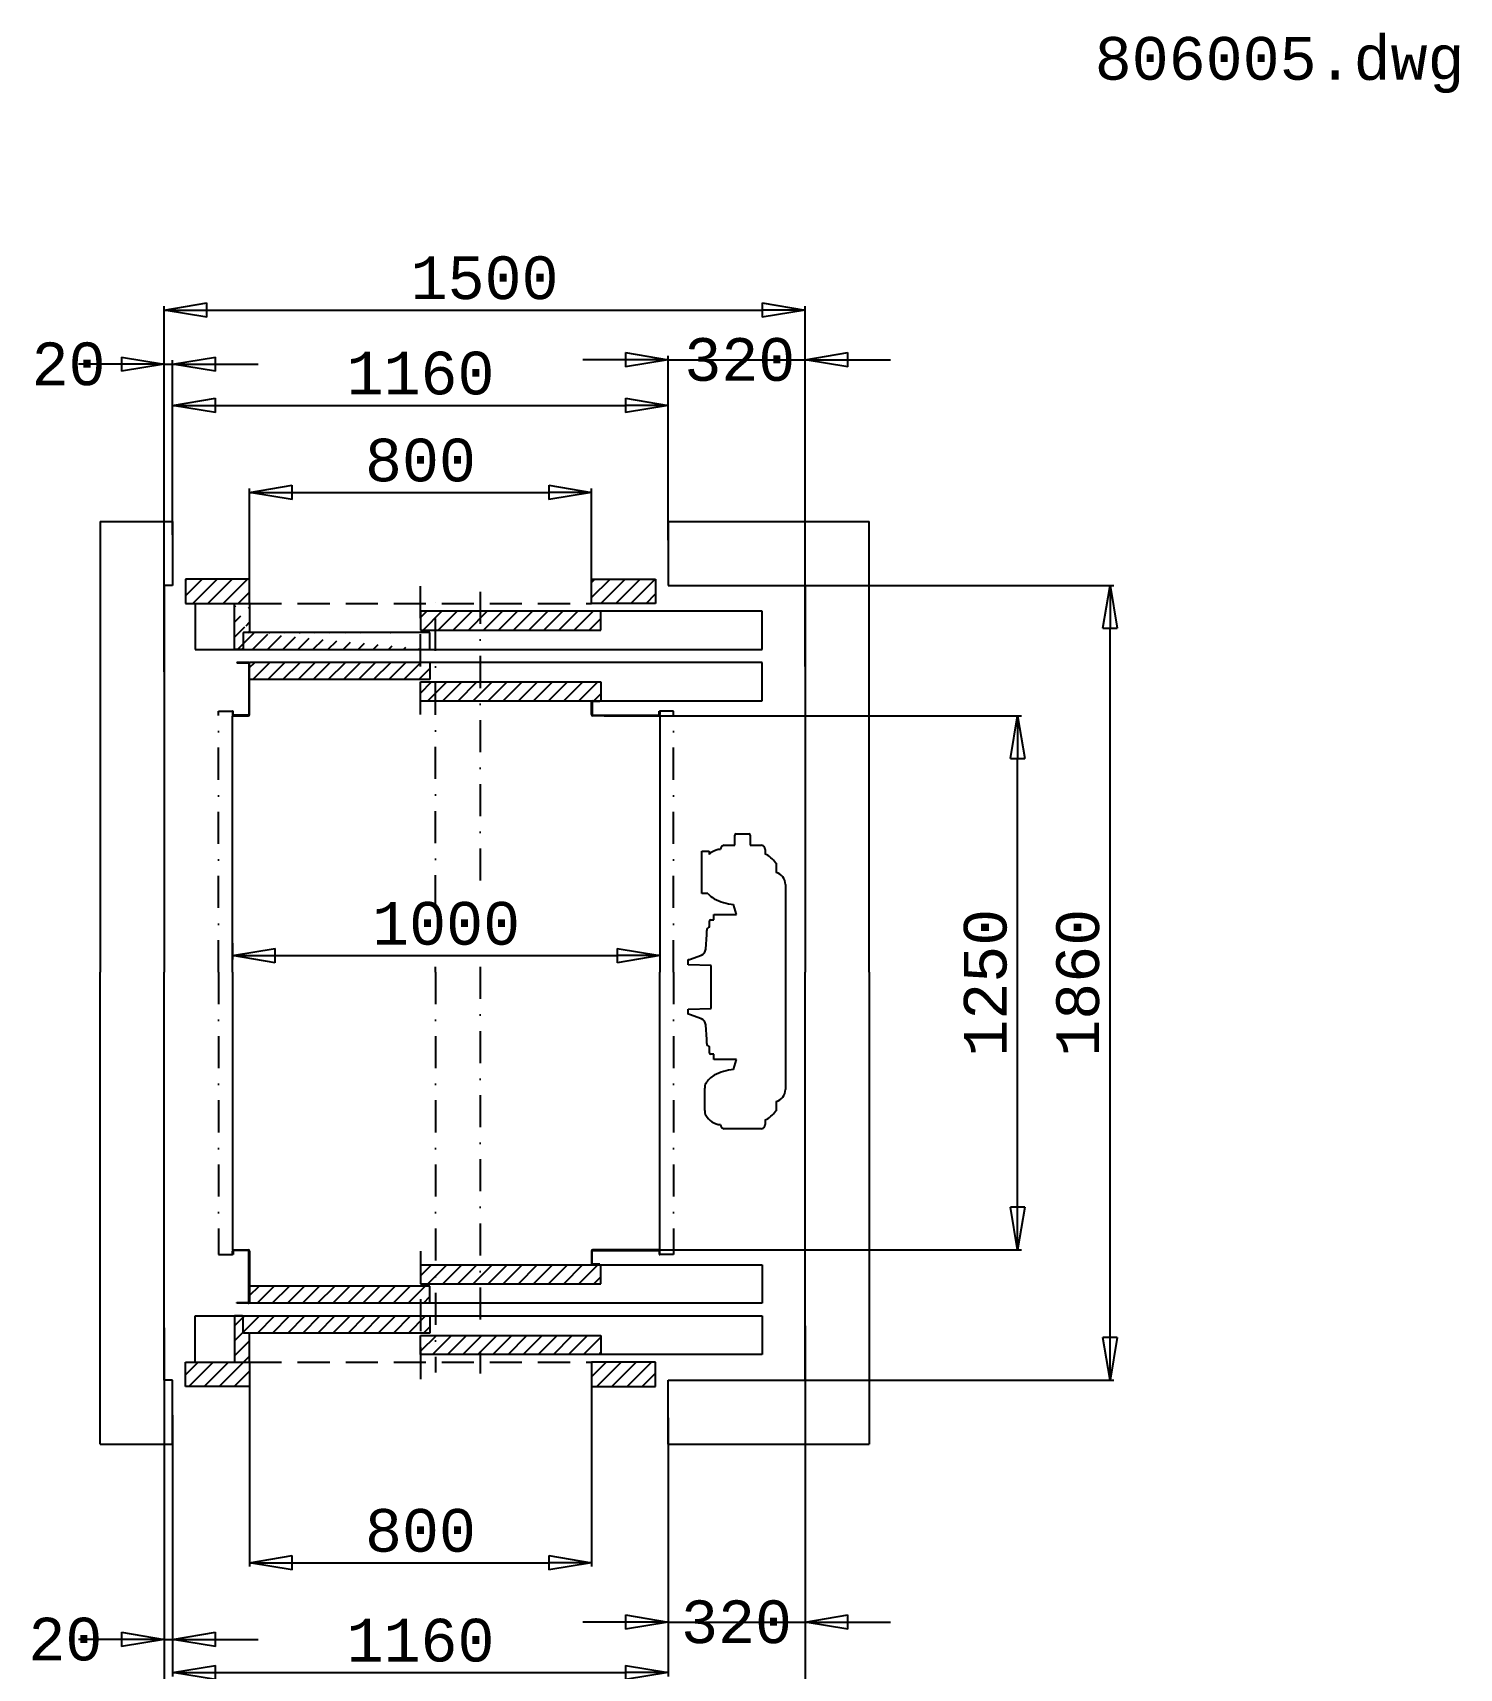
# Model space of a CAD drawing. Extents: x 66121 to 89453, y -8534 to 10021.
# Drawn here: x 81093 to 84431, y -6339 to -2510 of the extents above; entities that cross this region are included whole.
import ezdxf

# ---------------------------------------------------------------- set-up
doc = ezdxf.new("R2010")
doc.units = 0
doc.header["$LTSCALE"] = 50
doc.header["$MEASUREMENT"] = 0
doc.linetypes.add('DASHDOT', pattern=[1, 0.5, -0.25, 0, -0.25])
doc.linetypes.add('DASHED', pattern=[0.75, 0.5, -0.25])
doc.layers.get('0').update_dxf_attribs({"linetype": 'CONTINUOUS'})
doc.layers.get('Defpoints').update_dxf_attribs({"linetype": 'CONTINUOUS'})
for name, color, linetype in [('CONT_35', 250, 'CONTINUOUS'), ('CONT_70', 5, 'CONTINUOUS'), ('DASH_35', 30, 'DASHED'), ('DASHD_35', 40, 'DASHDOT'), ('DIM_MM', 7, 'CONTINUOUS'), ('HATCH_35', 6, 'CONTINUOUS'), ('TEXT_50', 7, 'CONTINUOUS')]:
    doc.layers.add(name, color=color, linetype=linetype)
doc.styles.get("Standard").update_dxf_attribs({"font": 'monotxt'})
doc.dimstyles.get("Standard").update_dxf_attribs({"dimscale": 50, "dimtxt": 2, "dimasz": 2, "dimexe": 0.18, "dimexo": 0, "dimgap": 0.5, "dimtad": 1, "dimdec": 0, "dimrnd": 1, "dimzin": 0, "dimdsep": 46, "dimtxsty": 'Standard', "dimblk": 'CLOSED', "dimcen": 0.09, "dimadec": 0, "dimazin": 0, "dimtfac": 1, "dimtdec": 0, "dimtmove": 2, "dimatfit": 0, "dimldrblk": 'CLOSED', "dimfxl": 1, "dimtolj": 1, "dimtzin": 0, "dimarcsym": 0})
pattern_1 = [(45, (74472.04029409554, -54964.75397474718), (-17.67766952966369, 17.67766952966369), [])]
pattern_2 = [(45, (74472.04029409554, -54914.75397474718), (-17.67766952966369, 17.67766952966369), [])]

# ---------------------------------------------------------------- blocks, each defined once
blk = doc.blocks.new('_Closed')
at = {"color": 0, "linetype": 'Continuous', "lineweight": -2}
for p, q in [((-1, 0.1666666666666667), (0, 0)), ((-1, 0.1666666666666667), (-1, -0.1666666666666667)), ((0, 0), (-1, -0.1666666666666667)), ((0, 0), (-1, 0))]:
    blk.add_line(p, q, dxfattribs=at)
blk = doc.blocks.new('*D17')
at = {"layer": 'Defpoints', "color": 0, "transparency": 16777216}
for p in [(81400.09411101625, -5541.615847082648), (82900.09411101625, -5548.715847082639), (82900.09411101625, -6624.865847082691)]:
    blk.add_point(p, dxfattribs=at)
at = {"layer": 'DIM_MM', "color": 0, "lineweight": -2, "transparency": 16777216}
for p, q in [((81400.09411101625, -5541.615847082648), (81400.09411101625, -6633.865847082691)), ((82900.09411101625, -5548.715847082639), (82900.09411101625, -6633.865847082691)), ((81500.09411101625, -6624.865847082691), (82800.09411101625, -6624.865847082691))]:
    blk.add_line(p, q, dxfattribs=at)
at = {"layer": 'DIM_MM', "color": 0, "lineweight": -2, "transparency": 16777216, "xscale": 100, "yscale": 100, "zscale": 100, "rotation": 180}
blk.add_blockref('_Closed', (81400.09411101625, -6624.865847082691), dxfattribs=at)
at = {"layer": 'DIM_MM', "color": 0, "lineweight": -2, "transparency": 16777216, "xscale": 100, "yscale": 100, "zscale": 100}
blk.add_blockref('_Closed', (82900.09411101625, -6624.865847082691), dxfattribs=at)
at = {"layer": 'DIM_MM', "color": 0, "transparency": 16777216, "insert": (82150.09411101625, -6549.865847082691), "char_height": 100, "attachment_point": 5}
blk.add_mtext('\\A1;1500', dxfattribs=at)
blk = doc.blocks.new('*D18')
at = {"layer": 'Defpoints', "color": 0, "transparency": 16777216}
for p in [(81420.09411101244, -5745.81584708263), (82580.09411101649, -5771.715847082814), (82580.09411101649, -6348.485847082628)]:
    blk.add_point(p, dxfattribs=at)
at = {"layer": 'DIM_MM', "color": 0, "lineweight": -2, "transparency": 16777216}
for p, q in [((81420.09411101244, -5745.81584708263), (81420.09411101244, -6357.485847082628)), ((82580.09411101649, -5771.715847082814), (82580.09411101649, -6357.485847082628)), ((81520.09411101244, -6348.485847082628), (82480.09411101649, -6348.485847082628))]:
    blk.add_line(p, q, dxfattribs=at)
at = {"layer": 'DIM_MM', "color": 0, "lineweight": -2, "transparency": 16777216, "xscale": 100, "yscale": 100, "zscale": 100, "rotation": 180}
blk.add_blockref('_Closed', (81420.09411101244, -6348.485847082628), dxfattribs=at)
at = {"layer": 'DIM_MM', "color": 0, "lineweight": -2, "transparency": 16777216, "xscale": 100, "yscale": 100, "zscale": 100}
blk.add_blockref('_Closed', (82580.09411101649, -6348.485847082628), dxfattribs=at)
at = {"layer": 'DIM_MM', "color": 0, "transparency": 16777216, "insert": (82000.09411101446, -6273.485847082628), "char_height": 100, "attachment_point": 5}
blk.add_mtext('\\A1;1160', dxfattribs=at)
blk = doc.blocks.new('*D19')
at = {"layer": 'Defpoints', "color": 0, "transparency": 16777216}
for p in [(82400.09411101573, -5659.315847082616), (81600.09411101273, -5671.715847082595), (82400.09411101573, -6091.485847082658)]:
    blk.add_point(p, dxfattribs=at)
at = {"layer": 'DIM_MM', "color": 0, "lineweight": -2, "transparency": 16777216}
for p, q in [((82400.09411101573, -5659.315847082616), (82400.09411101573, -6100.485847082658)), ((81600.09411101273, -5671.715847082595), (81600.09411101273, -6100.485847082658)), ((81700.09411101273, -6091.485847082658), (82300.09411101573, -6091.485847082658))]:
    blk.add_line(p, q, dxfattribs=at)
at = {"layer": 'DIM_MM', "color": 0, "lineweight": -2, "transparency": 16777216, "xscale": 100, "yscale": 100, "zscale": 100, "rotation": 180}
blk.add_blockref('_Closed', (81600.09411101273, -6091.485847082658), dxfattribs=at)
at = {"layer": 'DIM_MM', "color": 0, "lineweight": -2, "transparency": 16777216, "xscale": 100, "yscale": 100, "zscale": 100}
blk.add_blockref('_Closed', (82400.09411101573, -6091.485847082658), dxfattribs=at)
at = {"layer": 'DIM_MM', "color": 0, "transparency": 16777216, "insert": (82000.09411101423, -6016.485847082658), "char_height": 100, "attachment_point": 5}
blk.add_mtext('\\A1;800', dxfattribs=at)
blk = doc.blocks.new('*D20')
at = {"layer": 'Defpoints', "color": 0, "transparency": 16777216}
for p in [(82560.09411101314, -4630.115847082851), (81560.09411101224, -4641.115847082546), (82560.09411101314, -4670.515847082715)]:
    blk.add_point(p, dxfattribs=at)
at = {"layer": 'DIM_MM', "color": 0, "lineweight": -2, "transparency": 16777216}
for p, q in [((82560.09411101314, -4630.115847082851), (82560.09411101314, -4679.515847082715)), ((81560.09411101224, -4641.115847082546), (81560.09411101224, -4679.515847082715)), ((81660.09411101224, -4670.515847082715), (82460.09411101314, -4670.515847082715))]:
    blk.add_line(p, q, dxfattribs=at)
at = {"layer": 'DIM_MM', "color": 0, "lineweight": -2, "transparency": 16777216, "xscale": 100, "yscale": 100, "zscale": 100, "rotation": 180}
blk.add_blockref('_Closed', (81560.09411101224, -4670.515847082715), dxfattribs=at)
at = {"layer": 'DIM_MM', "color": 0, "lineweight": -2, "transparency": 16777216, "xscale": 100, "yscale": 100, "zscale": 100}
blk.add_blockref('_Closed', (82560.09411101314, -4670.515847082715), dxfattribs=at)
at = {"layer": 'DIM_MM', "color": 0, "transparency": 16777216, "insert": (82060.09411101269, -4595.515847082715), "char_height": 100, "attachment_point": 5}
blk.add_mtext('\\A1;1000', dxfattribs=at)
blk = doc.blocks.new('*D21')
at = {"layer": 'Defpoints', "color": 0, "transparency": 16777216}
for p in [(82900.09411101625, -3159.405847082889), (81400.09411101625, -4006.115847082691), (82900.09411101625, -3993.715847082712)]:
    blk.add_point(p, dxfattribs=at)
at = {"layer": 'DIM_MM', "color": 0, "lineweight": -2, "transparency": 16777216}
for p, q in [((81400.09411101625, -4006.115847082691), (81400.09411101625, -3150.405847082889)), ((81500.09411101625, -3159.405847082889), (82800.09411101625, -3159.405847082889)), ((82900.09411101625, -3993.715847082712), (82900.09411101625, -3150.405847082889))]:
    blk.add_line(p, q, dxfattribs=at)
at = {"layer": 'DIM_MM', "color": 0, "lineweight": -2, "transparency": 16777216, "xscale": 100, "yscale": 100, "zscale": 100, "rotation": 180}
blk.add_blockref('_Closed', (81400.09411101625, -3159.405847082889), dxfattribs=at)
at = {"layer": 'DIM_MM', "color": 0, "lineweight": -2, "transparency": 16777216, "xscale": 100, "yscale": 100, "zscale": 100}
blk.add_blockref('_Closed', (82900.09411101625, -3159.405847082889), dxfattribs=at)
at = {"layer": 'DIM_MM', "color": 0, "transparency": 16777216, "insert": (82150.09411101625, -3084.405847082889), "char_height": 100, "attachment_point": 5}
blk.add_mtext('\\A1;1500', dxfattribs=at)
blk = doc.blocks.new('*D22')
at = {"layer": 'Defpoints', "color": 0, "transparency": 16777216}
for p in [(82580.0941110162, -3382.455847082673), (81420.0941110125, -3685.315847082601), (82580.0941110162, -3697.115847082822)]:
    blk.add_point(p, dxfattribs=at)
at = {"layer": 'DIM_MM', "color": 0, "lineweight": -2, "transparency": 16777216}
for p, q in [((81420.0941110125, -3685.315847082601), (81420.0941110125, -3373.455847082673)), ((81520.0941110125, -3382.455847082673), (82480.0941110162, -3382.455847082673)), ((82580.0941110162, -3697.115847082822), (82580.0941110162, -3373.455847082673))]:
    blk.add_line(p, q, dxfattribs=at)
at = {"layer": 'DIM_MM', "color": 0, "lineweight": -2, "transparency": 16777216, "xscale": 100, "yscale": 100, "zscale": 100, "rotation": 180}
blk.add_blockref('_Closed', (81420.0941110125, -3382.455847082673), dxfattribs=at)
at = {"layer": 'DIM_MM', "color": 0, "lineweight": -2, "transparency": 16777216, "xscale": 100, "yscale": 100, "zscale": 100}
blk.add_blockref('_Closed', (82580.0941110162, -3382.455847082673), dxfattribs=at)
at = {"layer": 'DIM_MM', "color": 0, "transparency": 16777216, "insert": (82000.09411101435, -3307.455847082673), "char_height": 100, "attachment_point": 5}
blk.add_mtext('\\A1;1160', dxfattribs=at)
blk = doc.blocks.new('*D23')
at = {"layer": 'Defpoints', "color": 0, "transparency": 16777216}
for p in [(82400.09411101573, -3586.105847082871), (81600.09411101273, -3816.515847082627), (82400.09411101573, -3819.515847082875)]:
    blk.add_point(p, dxfattribs=at)
at = {"layer": 'DIM_MM', "color": 0, "lineweight": -2, "transparency": 16777216}
for p, q in [((81600.09411101273, -3816.515847082627), (81600.09411101273, -3577.105847082871)), ((81700.09411101273, -3586.105847082871), (82300.09411101573, -3586.105847082871)), ((82400.09411101573, -3819.515847082875), (82400.09411101573, -3577.105847082871))]:
    blk.add_line(p, q, dxfattribs=at)
at = {"layer": 'DIM_MM', "color": 0, "lineweight": -2, "transparency": 16777216, "xscale": 100, "yscale": 100, "zscale": 100, "rotation": 180}
blk.add_blockref('_Closed', (81600.09411101273, -3586.105847082871), dxfattribs=at)
at = {"layer": 'DIM_MM', "color": 0, "lineweight": -2, "transparency": 16777216, "xscale": 100, "yscale": 100, "zscale": 100}
blk.add_blockref('_Closed', (82400.09411101573, -3586.105847082871), dxfattribs=at)
at = {"layer": 'DIM_MM', "color": 0, "transparency": 16777216, "insert": (82000.09411101423, -3511.105847082871), "char_height": 100, "attachment_point": 5}
blk.add_mtext('\\A1;800', dxfattribs=at)
blk = doc.blocks.new('*D24')
at = {"layer": 'Defpoints', "color": 0, "transparency": 16777216}
for p in [(81420.09411101227, -3285.912585566314), (81420.09411101227, -3653.955847082833), (81400.09411101625, -3803.955847082833)]:
    blk.add_point(p, dxfattribs=at)
at = {"layer": 'DIM_MM', "color": 0, "lineweight": -2, "transparency": 16777216}
for p, q in [((81300.09411101625, -3285.912585566314), (81200.09411101625, -3285.912585566314)), ((81400.09411101625, -3803.955847082833), (81400.09411101625, -3276.912585566314)), ((81400.09411101625, -3285.912585566314), (81420.09411101227, -3285.912585566314)), ((81420.09411101227, -3653.955847082833), (81420.09411101227, -3276.912585566314)), ((81520.09411101227, -3285.912585566314), (81620.09411101227, -3285.912585566314))]:
    blk.add_line(p, q, dxfattribs=at)
at = {"layer": 'DIM_MM', "color": 0, "lineweight": -2, "transparency": 16777216, "xscale": 100, "yscale": 100, "zscale": 100}
blk.add_blockref('_Closed', (81400.09411101625, -3285.912585566314), dxfattribs=at)
at = {"layer": 'DIM_MM', "color": 0, "lineweight": -2, "transparency": 16777216, "xscale": 100, "yscale": 100, "zscale": 100, "rotation": 180}
blk.add_blockref('_Closed', (81420.09411101227, -3285.912585566314), dxfattribs=at)
at = {"layer": 'DIM_MM', "color": 0, "transparency": 16777216, "insert": (81176.52318182203, -3285.912585566314), "char_height": 100, "attachment_point": 5}
blk.add_mtext('\\A1;20', dxfattribs=at)
blk = doc.blocks.new('*D25')
at = {"layer": 'Defpoints', "color": 0, "transparency": 16777216}
for p in [(81400.09411101625, -5663.955847082761), (81420.09411101227, -5813.955847082761), (81420.09411101227, -6270.967594827503)]:
    blk.add_point(p, dxfattribs=at)
at = {"layer": 'DIM_MM', "color": 0, "lineweight": -2, "transparency": 16777216}
for p, q in [((81400.09411101625, -5663.955847082761), (81400.09411101625, -6279.967594827503)), ((81420.09411101227, -5813.955847082761), (81420.09411101227, -6279.967594827503)), ((81300.09411101625, -6270.967594827503), (81200.09411101625, -6270.967594827503)), ((81400.09411101625, -6270.967594827503), (81420.09411101227, -6270.967594827503)), ((81520.09411101227, -6270.967594827503), (81620.09411101227, -6270.967594827503))]:
    blk.add_line(p, q, dxfattribs=at)
at = {"layer": 'DIM_MM', "color": 0, "lineweight": -2, "transparency": 16777216, "xscale": 100, "yscale": 100, "zscale": 100}
blk.add_blockref('_Closed', (81400.09411101625, -6270.967594827503), dxfattribs=at)
at = {"layer": 'DIM_MM', "color": 0, "lineweight": -2, "transparency": 16777216, "xscale": 100, "yscale": 100, "zscale": 100, "rotation": 180}
blk.add_blockref('_Closed', (81420.09411101227, -6270.967594827503), dxfattribs=at)
at = {"layer": 'DIM_MM', "color": 0, "transparency": 16777216, "insert": (81169.03233274008, -6270.967594827503), "char_height": 100, "attachment_point": 5}
blk.add_mtext('\\A1;20', dxfattribs=at)
blk = doc.blocks.new('*D176')
at = {"layer": 'Defpoints', "color": 0, "transparency": 16777216}
for p in [(82730.61411101627, -3803.955847082833), (83613.81411101625, -3803.955847082834), (82796.51411101624, -5663.955847082761)]:
    blk.add_point(p, dxfattribs=at)
at = {"layer": 'DIM_MM', "color": 0, "lineweight": -2, "transparency": 16777216}
for p, q in [((82730.61411101627, -3803.955847082833), (83622.81411101625, -3803.955847082834)), ((83613.81411101625, -5563.955847082761), (83613.81411101625, -3903.955847082834)), ((82796.51411101624, -5663.955847082761), (83622.81411101625, -5663.955847082761))]:
    blk.add_line(p, q, dxfattribs=at)
at = {"layer": 'DIM_MM', "color": 0, "lineweight": -2, "transparency": 16777216, "xscale": 100, "yscale": 100, "zscale": 100}
for p, rotation in [((83613.81411101625, -3803.955847082834), 90), ((83613.81411101625, -5663.955847082761), 270)]:
    blk.add_blockref('_Closed', p, dxfattribs=dict(at, rotation=rotation))
at = {"layer": 'DIM_MM', "color": 0, "transparency": 16777216, "insert": (83538.81411101625, -4733.955847082784), "char_height": 100, "attachment_point": 5, "rotation": 90}
blk.add_mtext('\\A1;1860', dxfattribs=at)
blk = doc.blocks.new('*D177')
at = {"layer": 'Defpoints', "color": 0, "transparency": 16777216}
for p in [(82429.81411101623, -4108.955847082979), (83397.41411101623, -4108.955847082979), (82450.31411101623, -5358.955847082615)]:
    blk.add_point(p, dxfattribs=at)
at = {"layer": 'DIM_MM', "color": 0, "lineweight": -2, "transparency": 16777216}
for p, q in [((82429.81411101623, -4108.955847082979), (83406.41411101623, -4108.955847082979)), ((83397.41411101623, -5258.955847082615), (83397.41411101623, -4208.955847082979)), ((82450.31411101623, -5358.955847082615), (83406.41411101623, -5358.955847082615))]:
    blk.add_line(p, q, dxfattribs=at)
at = {"layer": 'DIM_MM', "color": 0, "lineweight": -2, "transparency": 16777216, "xscale": 100, "yscale": 100, "zscale": 100}
for p, rotation in [((83397.41411101623, -4108.955847082979), 90), ((83397.41411101623, -5358.955847082615), 270)]:
    blk.add_blockref('_Closed', p, dxfattribs=dict(at, rotation=rotation))
at = {"layer": 'DIM_MM', "color": 0, "transparency": 16777216, "insert": (83322.41411101623, -4733.955847082784), "char_height": 100, "attachment_point": 5, "rotation": 90}
blk.add_mtext('\\A1;1250', dxfattribs=at)
blk = doc.blocks.new('*D178')
at = {"layer": 'Defpoints', "color": 0, "transparency": 16777216}
for p in [(82900.09411101625, -5536.915847082782), (82580.0941110164, -5752.315847082863), (82900.09411101625, -6230.43297695105)]:
    blk.add_point(p, dxfattribs=at)
at = {"layer": 'DIM_MM', "color": 0, "lineweight": -2, "transparency": 16777216}
for p, q in [((82900.09411101625, -5536.915847082782), (82900.09411101625, -6239.43297695105)), ((82580.0941110164, -5752.315847082863), (82580.0941110164, -6239.43297695105)), ((82480.0941110164, -6230.43297695105), (82380.0941110164, -6230.43297695105)), ((82580.0941110164, -6230.43297695105), (82900.09411101625, -6230.43297695105)), ((83000.09411101625, -6230.43297695105), (83100.09411101625, -6230.43297695105))]:
    blk.add_line(p, q, dxfattribs=at)
at = {"layer": 'DIM_MM', "color": 0, "lineweight": -2, "transparency": 16777216, "xscale": 100, "yscale": 100, "zscale": 100}
blk.add_blockref('_Closed', (82580.0941110164, -6230.43297695105), dxfattribs=at)
at = {"layer": 'DIM_MM', "color": 0, "lineweight": -2, "transparency": 16777216, "xscale": 100, "yscale": 100, "zscale": 100, "rotation": 180}
blk.add_blockref('_Closed', (82900.09411101625, -6230.43297695105), dxfattribs=at)
at = {"layer": 'DIM_MM', "color": 0, "transparency": 16777216, "insert": (82739.64503302649, -6230.43297695105), "char_height": 100, "attachment_point": 5}
blk.add_mtext('\\A1;320', dxfattribs=at)
blk = doc.blocks.new('*D179')
at = {"layer": 'Defpoints', "color": 0, "transparency": 16777216}
for p in [(82900.09411101625, -3275.6673469222), (82580.0941110162, -3698.315847082703), (82900.09411101625, -3911.815847082761)]:
    blk.add_point(p, dxfattribs=at)
at = {"layer": 'DIM_MM', "color": 0, "lineweight": -2, "transparency": 16777216}
for p, q in [((82480.0941110162, -3275.6673469222), (82380.0941110162, -3275.6673469222)), ((82580.0941110162, -3698.315847082703), (82580.0941110162, -3266.6673469222)), ((82580.0941110162, -3275.6673469222), (82900.09411101625, -3275.6673469222)), ((82900.09411101625, -3911.815847082761), (82900.09411101625, -3266.6673469222)), ((83000.09411101625, -3275.6673469222), (83100.09411101625, -3275.6673469222))]:
    blk.add_line(p, q, dxfattribs=at)
at = {"layer": 'DIM_MM', "color": 0, "lineweight": -2, "transparency": 16777216, "xscale": 100, "yscale": 100, "zscale": 100}
blk.add_blockref('_Closed', (82580.0941110162, -3275.6673469222), dxfattribs=at)
at = {"layer": 'DIM_MM', "color": 0, "lineweight": -2, "transparency": 16777216, "xscale": 100, "yscale": 100, "zscale": 100, "rotation": 180}
blk.add_blockref('_Closed', (82900.09411101625, -3275.6673469222), dxfattribs=at)
at = {"layer": 'DIM_MM', "color": 0, "transparency": 16777216, "insert": (82747.35320868244, -3275.6673469222), "char_height": 100, "attachment_point": 5}
blk.add_mtext('\\A1;320', dxfattribs=at)

msp = doc.modelspace()

# ---------------------------------------------------------------- hatches: boundary and pattern name
at = {"layer": 'HATCH_35'}
h = msp.add_hatch(dxfattribs=at)
h.set_pattern_fill('ANSI31', color=256, scale=200, style=0)
h.set_pattern_definition(pattern_1)
h.paths.add_polyline_path([(81600.09411101276, -3845.955847082877), (81600.09411101276, -3788.955847082455), (81450.09411101279, -3788.955847082455), (81450.09411101294, -3845.955847082877), (81473.09411101651, -3845.955847082877)])
h = msp.add_hatch(dxfattribs=at)
h.set_pattern_fill('ANSI31', color=256, scale=200, style=0)
h.set_pattern_definition(pattern_1)
h.paths.add_polyline_path([(82550.0941110157, -3788.955847081727), (82400.09411101576, -3788.955847085729), (82400.09411101576, -3845.955847086064), (82550.09411101558, -3845.955847085336)])
h = msp.add_hatch(dxfattribs=at)
h.set_pattern_fill('ANSI31', color=256, scale=200, style=0)
h.set_pattern_definition(pattern_1)
edge = h.paths.add_edge_path()
edge.add_arc((81597.49411101412, -3911.355847082653), 2.600000000001046, 270, 360)
edge.add_arc((81586.69411101416, -3915.555847082781), 1.600000000001955, 90, 180)
edge.add_line((81585.09411101416, -3915.555847082781), (81585.09411101416, -3953.9558470826))
edge.add_arc((81582.49411101412, -3951.355847082435), 2.600000000023783, 270.0000000008338, 360)
edge.add_line((81582.49411101418, -3953.9558470826), (81565.09411101157, -3953.955847082964))
edge.add_line((81597.49411101412, -3913.955847082455), (81586.69411101416, -3913.955847082455))
edge.add_line((81600.09411101416, -3845.955847082877), (81600.09411101416, -3911.35584708274))
edge.add_line((81600.09411101416, -3911.35584708274), (81600.09411101416, -3913.955847082906))
edge.add_line((81565.09411101157, -3953.955847082964), (81565.09411101157, -3845.95584708279))
h = msp.add_hatch(dxfattribs=at)
h.set_pattern_fill('ANSI31', color=256, scale=200, style=0)
h.set_pattern_definition(pattern_1)
h.paths.add_polyline_path([(82000.09411101893, -4073.955847082761), (82035.0941110127, -4073.955847082761), (82035.0941110127, -4029.555847082359), (82000.09411101893, -4029.555847082359)])
h.paths.add_polyline_path([(82140.09411101625, -4073.955847082761), (82140.09411101625, -4029.555847082359), (82035.0941110127, -4029.555847082359), (82035.0941110127, -4073.955847082761)])
h.paths.add_polyline_path([(82422.09411101547, -4073.955847082761), (82422.09411101547, -4029.555847082359), (82140.09411101625, -4029.555847082359), (82140.09411101625, -4073.955847082761)])
h.paths.add_polyline_path([(82035.0941110127, -3863.955847082542), (82000.09411101893, -3863.955847082542), (82000.09411101893, -3908.355847082769), (82035.0941110127, -3908.355847082769)])
h.paths.add_polyline_path([(82140.09411101625, -3863.955847082542), (82035.0941110127, -3863.955847082542), (82035.0941110127, -3908.355847082769), (82140.09411101625, -3908.355847082769)])
h.paths.add_polyline_path([(82422.09411101547, -3863.955847082542), (82140.09411101625, -3863.955847082542), (82140.09411101625, -3908.355847082769), (82422.09411101547, -3908.355847082769)])
h = msp.add_hatch(dxfattribs=at)
h.set_pattern_fill('ANSI31', color=256, scale=200, style=0)
h.set_pattern_definition(pattern_1)
edge = h.paths.add_edge_path()
edge.add_line((81585.09411101416, -3953.955847082688), (82022.09411101547, -3953.955847082688))
edge.add_line((81585.09411101416, -3915.555847082781), (81585.09411101416, -3953.9558470826))
edge.add_line((82022.0941110155, -3913.955847082819), (81600.09411101416, -3913.955847082819))
edge.add_line((82022.09411101547, -3953.9558470826), (82022.0941110155, -3913.955847082819))
h = msp.add_hatch(dxfattribs=at)
h.set_pattern_fill('ANSI31', color=256, scale=200, style=0)
h.set_pattern_definition(pattern_1)
h.paths.add_polyline_path([(82000.09411101247, -3983.955847082615), (81600.09411101264, -3983.955847082615), (81600.09411101264, -4023.955847082309), (82000.09411101247, -4023.955847082309)])
h.paths.add_polyline_path([(82022.09411101547, -3983.955847082615), (82000.09411101247, -3983.955847082615), (82000.09411101247, -4023.955847082309), (82022.0941110155, -4023.955847082309)])
h = msp.add_hatch(dxfattribs=at)
h.set_pattern_fill('ANSI31', color=256, scale=200, style=0)
h.set_pattern_definition(pattern_2)
h.paths.add_polyline_path([(82035.0941110127, -5393.95584708247), (82000.09411101893, -5393.95584708247), (82000.09411101893, -5438.355847082697), (82035.0941110127, -5438.355847082697)])
h.paths.add_polyline_path([(82140.09411101625, -5393.95584708247), (82035.0941110127, -5393.95584708247), (82035.0941110127, -5438.355847082697), (82140.09411101625, -5438.355847082689)])
h.paths.add_polyline_path([(82422.09411101547, -5393.95584708247), (82140.09411101625, -5393.95584708247), (82140.09411101625, -5438.355847082697), (82422.09411101547, -5438.355847082697)])
h.paths.add_polyline_path([(82035.0941110127, -5559.555847082286), (82000.09411101893, -5559.555847082286), (82000.09411101893, -5603.955847082688), (82035.0941110127, -5603.955847082688)])
h.paths.add_polyline_path([(82140.09411101625, -5559.555847082286), (82035.0941110127, -5559.555847082286), (82035.0941110127, -5603.955847082688), (82140.09411101625, -5603.955847082688)])
h.paths.add_polyline_path([(82422.09411101547, -5559.555847082286), (82140.09411101625, -5559.555847082286), (82140.09411101625, -5603.955847082688), (82422.09411101547, -5603.955847082688)])
h = msp.add_hatch(dxfattribs=at)
h.set_pattern_fill('ANSI31', color=256, scale=200, style=0)
h.set_pattern_definition(pattern_2)
h.paths.add_polyline_path([(82000.09411101247, -5443.955847082746), (81600.09411101264, -5443.955847082746), (81600.09411101264, -5483.955847082979), (82000.09411101247, -5483.955847082979)])
h.paths.add_polyline_path([(82022.0941110155, -5443.955847082746), (82000.09411101247, -5443.955847082746), (82000.09411101247, -5483.955847082979), (82022.09411101547, -5483.955847082972)])
h.paths.add_polyline_path([(82022.09411101547, -5513.955847082542), (82000.09411101247, -5513.955847082535), (82000.09411101247, -5553.9558470826), (82022.0941110155, -5553.955847082608)])
h.paths.add_polyline_path([(82000.09411101247, -5513.955847082542), (81585.09411101416, -5513.955847082542), (81585.09411101416, -5552.355847082638, 0.4142135623662689), (81586.69411101416, -5553.9558470826), (81597.49411101412, -5553.9558470826, -0.4142135623740172), (81600.09411101416, -5556.555847082599), (81600.09411101416, -5553.9558470826), (82000.09411101247, -5553.9558470826)])
h = msp.add_hatch(dxfattribs=at)
h.set_pattern_fill('ANSI31', color=256, scale=200, style=0)
h.set_pattern_definition(pattern_2)
h.paths.add_polyline_path([(81600.09411101276, -5621.955847082353), (81565.09411101157, -5621.955847082353), (81473.09411101651, -5621.955847082353), (81450.09411101294, -5621.955847082346), (81450.09411101279, -5678.9558470826), (81600.09411101276, -5678.9558470826)])
h.paths.add_polyline_path([(81600.09411101416, -5556.555847082766, 0.414213562391742), (81597.49411101415, -5553.9558470826), (81586.69411101416, -5553.9558470826, -0.4142132497690327), (81585.09411101416, -5552.355848790276), (81585.09411101416, -5552.355847082638), (81585.09411101416, -5516.555847082621, 0.4142135623892831), (81582.49411101412, -5513.955847082455), (81565.09411101157, -5513.955847082455), (81565.09411101157, -5621.955847082353), (81600.09411101416, -5621.955847082353)])
h = msp.add_hatch(dxfattribs=at)
h.set_pattern_fill('ANSI31', color=256, scale=200, style=0)
h.set_pattern_definition(pattern_2)
h.paths.add_polyline_path([(82550.0941110157, -5678.955847083328), (82550.09411101558, -5621.955847079719), (82400.09411101576, -5621.955847078992), (82400.09411101576, -5678.95584707969)])

# ---------------------------------------------------------------- linework, layer by layer
at = {"layer": 'CONT_35', "ltscale": 3}
for p, q in [((81600.09411101276, -3788.955847082455), (81450.09411101279, -3788.955847082455)), ((81450.09411101279, -3788.955847082455), (81450.09411101294, -3845.95584708279)), ((81600.09411101276, -3845.95584708279), (81600.09411101276, -3788.955847082455)), ((82400.09411101576, -3788.955847085729), (82550.0941110157, -3788.955847081727)), ((82400.09411101576, -3845.955847086064), (82400.09411101576, -3788.955847085729)), ((82550.0941110157, -3788.955847081727), (82550.09411101558, -3845.955847085336)), ((81473.09411101654, -3845.95584708279), (81473.09411101654, -3953.9558470826)), ((81565.09411101157, -3953.955847082964), (81565.09411101157, -3845.95584708279)), ((82000.09411101893, -3863.955847082455), (82000.09411101893, -3908.355847082769)), ((82550.09411101558, -3845.955847085336), (82400.09411101576, -3845.955847086064)), ((82422.09411101547, -3908.355847082769), (82422.09411101547, -3863.955847082455)), ((82800.0941110157, -3953.9558470826), (82800.0941110157, -3863.955847082455)), ((81585.09411101416, -3915.555847082781), (81585.09411101416, -3953.9558470826)), ((81597.49411101412, -3913.955847082455), (81586.69411101416, -3913.955847082455)), ((82022.0941110155, -3913.955847082819), (81600.09411101416, -3913.955847082819)), ((82000.09411101893, -3908.355847082769), (82422.09411101547, -3908.355847082769)), ((82022.09411101547, -3953.9558470826), (82022.0941110155, -3913.955847082819)), ((81582.49411101418, -3953.9558470826), (81565.09411101157, -3953.955847082964)), ((81597.09411101259, -3983.955847082164), (81570.09411101311, -3983.955847082892)), ((81570.09411101311, -3983.955847082892), (81570.09411101314, -3985.455847082833)), ((81570.09411101314, -3985.455847082833), (81596.99411101243, -3985.45584708247)), ((81598.5941110125, -3987.055847082432), (81598.5941110125, -4105.855847082624)), ((81600.0941110155, -4018.955847082382), (81600.0941110155, -3989.555847082577)), ((82022.09411101547, -3983.955847082528), (82022.0941110155, -4023.955847082309)), ((82800.09411101267, -4073.955847082673), (82800.09411101267, -3983.955847082528)), ((82022.0941110155, -4023.955847082309), (81600.09411101267, -4023.955847082309)), ((82000.09411101893, -4029.555847082359), (82422.09411101547, -4029.555847082359)), ((82000.09411101893, -4073.955847082673), (82000.09411101893, -4029.555847082359)), ((82422.09411101547, -4029.555847082359), (82422.09411101547, -4073.955847082673)), ((81600.09411101247, -4105.855847082624), (81600.09411101247, -4078.055847082781)), ((82400.09411101247, -4105.855847082624), (82400.09411101247, -4077.055847082941)), ((82401.59411101247, -4077.055847082941), (82401.59411101247, -4105.855847082624)), ((82403.19411101248, -4073.955847082673), (82420.09411101247, -4073.955847082673)), ((82420.09411101247, -4075.455847082979), (82403.19411101248, -4075.455847082979)), ((82420.09411101247, -4073.955847082673), (82420.09411101247, -4075.455847082979)), ((81560.09411101264, -4097.955847082833), (81560.09411101247, -4105.955847082644)), ((81561.59411101267, -4097.955847082833), (81560.09411101264, -4097.955847082833)), ((81560.09411101221, -4708.955847082528), (81560.09411101264, -4108.955847082892)), ((81561.59411101241, -4105.855847082624), (81561.59411101267, -4097.955847082833)), ((81563.09411101244, -4108.955847082892), (81596.9941110125, -4108.955847082892)), ((81596.9941110125, -4107.45584708295), (81563.19411101233, -4107.45584708295)), ((82403.19411101248, -4107.45584708295), (82556.99411101275, -4107.45584708295)), ((82557.09411101276, -4108.955847082892), (82403.19411101248, -4108.955847082892)), ((82558.5941110127, -4097.955847082833), (82560.0941110127, -4097.955847082833)), ((82558.59411101276, -4105.855847082624), (82558.5941110127, -4097.955847082833)), ((82592.59411101372, -4097.955847082833), (82560.0941110127, -4097.955847082833)), ((82560.0941110127, -4097.955847082833), (82560.09411101273, -4105.955847082644)), ((82560.09411101273, -4108.955847082892), (82560.0941110132, -4708.955847082528)), ((82735.87411101352, -4412.060235893935), (82735.87411101352, -4388.553944720391)), ((82738.87411101349, -4385.553944720507), (82768.6141110135, -4385.553944720507)), ((82771.61411101348, -4388.553944720391), (82771.61411101354, -4412.054180978433)), ((82658.16411082048, -4525.103091914482), (82658.16411082048, -4425.603091914584)), ((82658.16411082048, -4425.603091914584), (82675.66411082051, -4425.60309191422)), ((82675.66411082051, -4425.60309191422), (82675.66411082051, -4433.34977452678)), ((82681.77456742816, -4428.072266535585), (82681.79644895496, -4428.059158988165)), ((82702.37753577484, -4421.640565232067), (82702.40383392191, -4421.638855610493)), ((82710.67240946807, -4412.064505456786), (82735.87411101352, -4412.060235893935)), ((82771.61411101354, -4412.054180978433), (82798.35122988277, -4412.049651292094)), ((82798.35122988277, -4412.049651292094), (82798.3512321215, -4412.049651598411)), ((82806.72420070352, -4421.645438520775), (82806.72420070352, -4432.643626994016)), ((82830.6240761707, -4453.339599167432), (82832.49037048942, -4453.853122543572)), ((82832.49037048942, -4453.853122543572), (82832.49037048942, -4475.593122543344)), ((82854.1641108203, -4504.036041866041), (82854.16411082045, -4983.675652299556)), ((82672.85160563525, -4525.103091914482), (82658.16411082048, -4525.103091914482)), ((82739.83693134753, -4573.895847145744), (82732.86601403309, -4550.844947727731)), ((82676.59411104431, -4603.997730191534), (82676.59411104431, -4589.295533357929)), ((82679.59411104428, -4586.295533358046), (82686.59411101363, -4586.295533358046)), ((82686.5941110136, -4573.895847145744), (82739.83693134753, -4573.895847145744)), ((82686.59411101363, -4586.295533358046), (82686.5941110136, -4573.895847145744)), ((82667.54733487547, -4655.116085421017), (82670.09411101337, -4620.855846959151)), ((82670.09411101337, -4620.855846959151), (82670.09411101337, -4611.855847020254)), ((82629.55904658345, -4679.763363137957), (82657.5038113317, -4669.388266131412)), ((81560.09411101221, -4708.955847082528), (81560.09411101264, -5358.955847082528)), ((82560.09411101273, -5358.955847082528), (82560.0941110132, -4708.955847082528)), ((82626.59411100825, -4679.855847082493), (82629.55904658345, -4679.763363137957)), ((82626.59411100819, -4691.855847082391), (82626.59411100825, -4679.855847082493)), ((82680.09411101328, -4693.392111791311), (82626.59411100819, -4691.855847082391)), ((82680.09411101328, -4794.319582374285), (82680.09411101328, -4693.392111791311)), ((82626.59411100819, -4795.85584708357), (82680.09411101328, -4794.319582374285)), ((82626.59411100825, -4807.855847083468), (82626.59411100819, -4795.85584708357)), ((82629.55904658345, -4807.948331028004), (82626.59411100825, -4807.855847083468)), ((82657.5038113317, -4818.323428034549), (82629.55904658345, -4807.948331028004)), ((82670.09411101337, -4866.855847206446), (82667.54733487547, -4832.59560874458)), ((82670.09411101337, -4875.855847145343), (82670.09411101337, -4866.855847206446)), ((82676.59411104431, -4898.416160807667), (82676.59411104431, -4883.713963974426)), ((82686.59411101363, -4901.416160807551), (82679.59411104428, -4901.416160807551)), ((82686.5941110136, -4913.815847019853), (82686.59411101363, -4901.416160807551)), ((82739.83693134753, -4913.815847019853), (82686.5941110136, -4913.815847019853)), ((82732.86601403309, -4936.866746437866), (82739.83693134753, -4913.815847019853)), ((82665.1507441481, -5033.099336419312), (82665.1507441481, -4980.837589114802)), ((82832.49037048948, -5012.118571622253), (82832.49037048948, -5033.858571622025)), ((82832.49037048948, -5033.858571622025), (82830.6240761707, -5034.372094998164)), ((82798.35122957951, -5075.662040655428), (82710.67240946807, -5075.647188709175)), ((82806.72420070352, -5055.068067171581), (82806.72420070352, -5066.066253385273)), ((81563.09411101244, -5358.955847082528), (81596.9941110125, -5358.955847082528)), ((82557.09411101276, -5358.955847082528), (82403.19411101248, -5358.955847082528)), ((81560.09411101264, -5369.955847082586), (81560.09411101247, -5361.955847082411)), ((81561.59411101267, -5369.955847082586), (81560.09411101264, -5369.955847082586)), ((81561.59411101241, -5362.055847082432), (81561.59411101267, -5369.955847082586)), ((81596.9941110125, -5360.45584708247), (81563.19411101233, -5360.45584708247)), ((81598.5941110125, -5480.855847082988), (81598.5941110125, -5362.055847082432)), ((81600.09411101247, -5362.055847082432), (81600.09411101247, -5389.855847082275)), ((82000.09411101893, -5393.955847082382), (82000.09411101893, -5438.355847082697)), ((82400.09411101247, -5362.055847082432), (82400.09411101247, -5390.855847082478)), ((82401.59411101247, -5390.855847082478), (82401.59411101247, -5362.055847082432)), ((82403.19411101248, -5360.45584708247), (82556.99411101275, -5360.45584708247)), ((82420.09411101247, -5392.45584708244), (82403.19411101248, -5392.45584708244)), ((82403.19411101248, -5393.955847082382), (82420.09411101247, -5393.955847082382)), ((82420.09411101247, -5393.955847082382), (82420.09411101247, -5392.45584708244)), ((82422.09411101547, -5438.355847082697), (82422.09411101547, -5393.955847082382)), ((82558.59411101276, -5362.055847082432), (82558.5941110127, -5369.955847082586)), ((82558.5941110127, -5369.955847082586), (82560.0941110127, -5369.955847082586)), ((82560.0941110127, -5369.955847082586), (82560.09411101273, -5361.955847082411)), ((82800.09411101267, -5393.955847082746), (82800.09411101267, -5483.955847082528)), ((82022.0941110155, -5443.955847082746), (81600.09411101267, -5443.955847082746)), ((81600.0941110155, -5448.955847082673), (81600.0941110155, -5478.355847082842)), ((82000.09411101893, -5438.355847082697), (82422.09411101547, -5438.355847082697)), ((82022.09411101547, -5483.955847082892), (82022.0941110155, -5443.955847082746)), ((81570.09411101314, -5482.455847082586), (81596.99411101243, -5482.45584708295)), ((81570.09411101311, -5483.955847082528), (81570.09411101314, -5482.455847082586)), ((81597.09411101259, -5483.955847082892), (81570.09411101311, -5483.955847082528)), ((81473.09411101654, -5621.955847082266), (81473.09411101654, -5513.955847082455)), ((81565.09411101157, -5513.955847082455), (81565.09411101157, -5621.955847082266)), ((81582.49411101418, -5513.955847082455), (81565.09411101157, -5513.955847082455)), ((81585.09411101416, -5552.355847082638), (81585.09411101416, -5513.955847082455)), ((82022.09411101547, -5513.955847082455), (82022.0941110155, -5553.9558470826)), ((82800.0941110157, -5513.955847082455), (82800.0941110157, -5603.9558470826)), ((81597.49411101412, -5553.9558470826), (81586.69411101416, -5553.9558470826)), ((82022.0941110155, -5553.9558470826), (81600.09411101416, -5553.9558470826)), ((82000.09411101893, -5559.555847082286), (82422.09411101547, -5559.555847082286)), ((82000.09411101893, -5603.9558470826), (82000.09411101893, -5559.555847082286)), ((82422.09411101547, -5559.555847082286), (82422.09411101547, -5603.9558470826)), ((81450.09411101279, -5678.9558470826), (81450.09411101294, -5621.955847082266)), ((81600.09411101276, -5621.955847082266), (81600.09411101276, -5678.9558470826)), ((82400.09411101576, -5621.955847078992), (82400.09411101576, -5678.95584707969)), ((82550.09411101558, -5621.955847079719), (82400.09411101576, -5621.955847078992)), ((82550.0941110157, -5678.955847083328), (82550.09411101558, -5621.955847079719)), ((81600.09411101276, -5678.9558470826), (81450.09411101279, -5678.9558470826)), ((82400.09411101576, -5678.95584707969), (82550.0941110157, -5678.955847083328))]:
    msp.add_line(p, q, dxfattribs=at)
for points in [[(81450.0941110129, -3845.955847082877), (81473.09411101651, -3845.955847082877), (81565.09411101157, -3845.955847082877), (81600.09411101416, -3845.955847082877)], [(81600.09411101416, -3845.955847082877), (81600.09411101416, -3911.35584708274), (81600.09411101416, -3913.955847082906)], [(82800.0941110157, -3863.955847082542), (82422.09411101544, -3863.955847082542), (82000.09411101893, -3863.955847082542)], [(81473.09411101651, -3953.955847082688), (81565.09411101157, -3953.955847082688), (81582.4941110141, -3953.955847082688), (81585.09411101416, -3953.955847082688)], [(81585.09411101416, -3953.955847082688), (82022.09411101547, -3953.955847082688)], [(82022.09411101544, -3953.955847082688), (82800.0941110157, -3953.955847082688)], [(82800.09411101264, -3983.955847082615), (82022.09411101544, -3983.955847082615), (81600.09411101264, -3983.955847082615)], [(81600.09411101264, -4095.955847082877), (81600.09411101264, -4023.955847082397), (81600.09411101264, -3983.955847082615)], [(82000.09411101893, -4073.955847082761), (82422.09411101544, -4073.955847082761), (82800.09411101264, -4073.955847082761)], [(81600.09411101264, -5371.955847082353), (81600.09411101264, -5443.955847082833), (81600.09411101264, -5483.955847082979)], [(82000.09411101893, -5393.95584708247), (82422.09411101544, -5393.95584708247), (82800.09411101264, -5393.955847082833)], [(82800.09411101264, -5483.955847082615), (82022.09411101544, -5483.955847082979), (81600.09411101264, -5483.955847082979)], [(81473.09411101651, -5513.955847082542), (81565.09411101157, -5513.955847082542), (81582.4941110141, -5513.955847082542), (81585.09411101413, -5513.955847082542), (82022.09411101544, -5513.955847082542), (82800.0941110157, -5513.955847082542)], [(81600.09411101416, -5621.955847082353), (81600.09411101416, -5556.555847082854), (81600.09411101416, -5553.955847082688)], [(81450.0941110129, -5621.955847082353), (81473.09411101651, -5621.955847082353), (81565.09411101157, -5621.955847082353), (81600.09411101416, -5621.955847082353)], [(82800.0941110157, -5603.955847082688), (82422.09411101544, -5603.955847082688), (82000.09411101893, -5603.955847082688)]]:
    msp.add_lwpolyline(points, dxfattribs=at)
for centre, radius, start, end in [((81586.69411101416, -3915.555847082781), 1.600000000001955, 90, 180), ((81597.49411101412, -3911.355847082653), 2.600000000001046, 270, 0), ((81582.49411101412, -3951.355847082435), 2.600000000023783, 270.0000000008338, 0), ((81596.9941110125, -3987.055847082432), 1.599999999999824, 0, 90.00000000083378), ((81597.09411101264, -3986.955847082411), 3.000000000025693, 0, 90.00000000083378), ((82403.19411101248, -4077.055847082941), 3.100000000000591, 90, 180), ((82403.19411101248, -4077.055847082941), 1.600000000001955, 90, 180), ((81563.09411101244, -4105.955847082644), 3.000000000000824, 180, 270), ((81563.19411101233, -4105.855847082988), 1.599999999944401, 180, 270), ((81596.9941110125, -4105.855847082624), 3.100000000000591, 270, 0), ((81596.9941110125, -4105.855847082624), 1.599999999999113, 270, 0), ((82403.19411101248, -4105.855847082624), 3.100000000001302, 180, 270), ((82403.19411101248, -4105.855847082624), 1.600000000000534, 180, 270), ((82556.99411101275, -4105.855847082624), 1.599999999990587, 270, 0), ((82557.09411101276, -4105.955847082644), 3.000000000000114, 270, 0), ((82738.87411101349, -4388.553944720391), 2.999999999999403, 90, 180), ((82768.6141110135, -4388.553944720391), 3.000000000000114, 0, 90), ((82714.65990520554, -4472.324082959588), 55.1331905258258, 126.617552642904, 135.0157887996602), ((82705.35107666993, -4467.380871399567), 45.83685802675441, 93.71951910501787, 120.9225973662921), ((82712.0889132311, -4421.645440780324), 9.685081547884856, 98.41003294057381, 179.9610429212539), ((82797.03912139431, -4421.645438520775), 9.685079309156622, 0, 82.2137653431168), ((82785.92783937085, -4480.807303164968), 52.4616845609212, 31.57246175446369, 66.64602910607512), ((82824.66411082033, -4504.036041866041), 29.49999999992458, 0, 74.61540236000803), ((82714.65990520554, -4489.162379837492), 55.13319052582909, 220.6841647872039, 240.6322368459228), ((82745.30121155386, -4427.695445902194), 123.7757405038324, 242.2251073993033, 264.2340206139734), ((82679.59411104428, -4589.295533357929), 3.000000000000824, 90, 180), ((82678.0941110136, -4611.855847020254), 8.000000000253493, 100.8069226507725, 180), ((82650.59411101331, -4653.855847082653), 16.99999999970259, 293.9822091778317, 355.7486684060786), ((82650.59411101331, -4833.855847082944), 16.99999999970038, 4.251331593921319, 66.01779082216822), ((82678.0941110136, -4875.855847145343), 8.000000000253022, 180, 259.1930773492275), ((82679.59411104428, -4898.416160807667), 3.000000000001535, 180, 270), ((82745.30121155386, -5060.016248263403), 123.7757405038293, 95.76597938602657, 117.7748926006967), ((82692.89274712611, -4981.278353058863), 27.74550417794604, 155.3135466424777, 179.0897633028633), ((82714.65990520554, -4998.549314328468), 55.13319052582529, 119.3677631540773, 148.4366957381568), ((82824.66411082033, -4983.675652299556), 29.50000000008473, 285.384597639992, 0), ((82692.89274712611, -5032.65857247525), 27.74550417794808, 180.9102366971367, 204.6864533575223), ((82714.65990520554, -5015.387611206009), 55.13319052582649, 211.5633042618431, 233.3824473570961), ((82785.92783937085, -5006.904391000628), 52.46168456091972, 293.3539708939248, 328.4275382455363), ((82705.32245788843, -5020.32896228184), 45.82374745711013, 239.0774026337079, 266.3482230172098), ((82712.0889132311, -5066.066253385273), 9.68508154788646, 179.9610429212539, 261.5899670594262), ((82797.03912139431, -5066.066253385273), 9.685079309159761, 277.7862194783546, 0), ((81563.09411101244, -5361.955847082411), 3.000000000000824, 90, 180), ((81596.9941110125, -5362.055847082432), 3.09999999999917, 0, 90), ((82403.19411101248, -5362.055847082432), 3.100000000001302, 90, 180), ((82557.09411101276, -5361.955847082411), 3.000000000000114, 0, 90), ((81563.19411101233, -5362.055847082432), 1.599999999944401, 90, 180), ((81596.9941110125, -5362.055847082432), 1.600000000000534, 0, 90), ((82403.19411101248, -5390.855847082478), 3.09999999999917, 180, 270), ((82403.19411101248, -5362.055847082432), 1.600000000000534, 90, 180), ((82403.19411101248, -5390.855847082478), 1.600000000001955, 180, 270), ((82556.99411101275, -5362.055847082432), 1.599999999990587, 0, 90), ((81596.9941110125, -5480.855847082988), 1.599999999999824, 269.9999999991662, 0), ((81597.09411101264, -5480.955847083008), 3.000000000025693, 269.9999999991662, 0), ((81582.49411101412, -5516.555847082621), 2.600000000023783, 0, 89.99999999916623), ((81586.69411101416, -5552.355847082638), 1.600000000000534, 180, 270), ((81597.49411101412, -5556.555847082766), 2.600000000001046, 0, 90)]:
    msp.add_arc(centre, radius, start, end, dxfattribs=at)
at = {"layer": 'CONT_70', "ltscale": 3}
for p, q in [((81250.09411101625, -3653.955847082746), (81420.0941110123, -3653.955847082746)), ((81250.09411101625, -3653.955847082746), (81250.09411101625, -4708.955847082528)), ((81420.0941110123, -3653.955847082746), (81420.09411101282, -3803.955847082746)), ((82580.09411101678, -3653.955847082746), (83050.09411101625, -3653.955847082746)), ((82580.09411101678, -3653.955847082746), (82580.09411101558, -3803.955847082746)), ((83050.09411101625, -4708.955847082528), (83050.09411101625, -3653.955847082746)), ((81400.09411101625, -3803.955847082746), (81400.09411101625, -4708.955847082528)), ((81420.09411101282, -3803.955847082746), (81400.09411101625, -3803.955847082746)), ((82580.09411101558, -3803.955847082746), (82900.09411101625, -3803.955847082746)), ((82900.09411101625, -3803.955847082746), (82900.09411101625, -4708.955847082528)), ((81250.09411101625, -5813.955847082673), (81250.09411101625, -4708.955847082528)), ((81400.09411101625, -5663.955847082673), (81400.09411101625, -4708.955847082528)), ((82900.09411101625, -5663.955847082673), (82900.09411101625, -4708.955847082528)), ((83050.09411101625, -4708.955847082528), (83050.09411101625, -5813.955847082673)), ((81420.09411101282, -5663.955847082673), (81400.09411101625, -5663.955847082673)), ((81420.0941110123, -5813.955847082673), (81420.09411101282, -5663.955847082673)), ((82580.09411101558, -5663.955847082673), (82900.09411101625, -5663.955847082673)), ((82580.09411101678, -5813.955847082673), (82580.09411101558, -5663.955847082673)), ((81250.09411101625, -5813.955847082673), (81420.0941110123, -5813.955847082673)), ((82580.09411101678, -5813.955847082673), (83050.09411101625, -5813.955847082673))]:
    msp.add_line(p, q, dxfattribs=at)
at = {"layer": 'DASH_35', "ltscale": 3}
for p, q in [((82000.09411101247, -4105.855847082624), (82000.09411101247, -3788.955847095552)), ((81600.09411101416, -3845.95584708279), (82400.09411101716, -3845.95584708279)), ((82000.09411101247, -5362.055847082432), (82000.09411101247, -5678.955847069504)), ((81600.09411101416, -5621.955847082266), (82400.09411101716, -5621.955847082266))]:
    msp.add_line(p, q, dxfattribs=at)
at = {"layer": 'DASHD_35', "ltscale": 3}
for p, q in [((82035.0941110127, -4557.052252827109), (82035.0941110127, -3821.455847082528)), ((82140.09411101625, -3818.955847082746), (82140.09411101625, -4529.817421885876)), ((81527.59411101267, -4708.955847082528), (81527.59411101267, -4097.955847082833)), ((81527.59411101267, -4097.955847082833), (81560.09411101264, -4097.955847082833)), ((82592.59411101369, -4708.955847082528), (82592.59411101372, -4097.955847082833)), ((81527.59411101267, -4708.955847082528), (81527.59411101267, -5369.955847082586)), ((82035.0941110127, -4708.955847082528), (82035.0941110127, -4696.815847082528)), ((82035.0941110127, -4708.955847082528), (82035.0941110127, -5646.455847082528)), ((82140.09411101625, -4696.815847082528), (82140.09411101625, -5648.955847082673)), ((82592.59411101369, -4708.955847082528), (82592.59411101372, -5369.955847082586)), ((81527.59411101267, -5369.955847082586), (81560.09411101264, -5369.955847082586)), ((82592.59411101372, -5369.955847082586), (82560.0941110127, -5369.955847082586))]:
    msp.add_line(p, q, dxfattribs=at)

# ---------------------------------------------------------------- texts
at = {"layer": 'TEXT_50', "insert": (83577.96360898062, -2520.132097459735), "char_height": 100, "width": 2143.84, "attachment_point": 1}
msp.add_mtext('806005.dwg', dxfattribs=at)

# ---------------------------------------------------------------- dimensions: what is measured, and where the dimension line sits
at = {"layer": 'DIM_MM'}
for base, p1, p2, picture, middle in [((82900.09411101625, -3159.405847082889), (81400.09411101625, -4006.115847082691), (82900.09411101625, -3993.715847082712), '*D21', (82150.09411101625, -3084.405847082889)), ((82580.0941110162, -3382.455847082673), (81420.0941110125, -3685.315847082601), (82580.0941110162, -3697.115847082822), '*D22', (82000.09411101435, -3307.455847082673)), ((82400.09411101573, -3586.105847082871), (81600.09411101273, -3816.515847082627), (82400.09411101573, -3819.515847082875), '*D23', (82000.09411101423, -3511.105847082871)), ((82560.09411101314, -4670.515847082715), (81560.09411101224, -4641.115847082546), (82560.09411101314, -4630.115847082851), '*D20', (82060.09411101269, -4595.515847082715)), ((82900.09411101625, -6624.865847082691), (81400.09411101625, -5541.615847082648), (82900.09411101625, -5548.715847082639), '*D17', (82150.09411101625, -6549.865847082691)), ((82400.09411101573, -6091.485847082658), (81600.09411101273, -5671.715847082595), (82400.09411101573, -5659.315847082616), '*D19', (82000.09411101423, -6016.485847082658)), ((82580.09411101649, -6348.485847082628), (81420.09411101244, -5745.81584708263), (82580.09411101649, -5771.715847082814), '*D18', (82000.09411101446, -6273.485847082628))]:
    dim = msp.add_linear_dim(base=base, p1=p1, p2=p2, dimstyle='Standard', dxfattribs=at)
    dim.commit()
    dim.dimension.update_dxf_attribs({"geometry": picture, "text_midpoint": middle})
for base, p1, p2, picture, middle in [((82900.09411101625, -3275.6673469222), (82580.0941110162, -3698.315847082703), (82900.09411101625, -3911.815847082761), '*D179', (82747.35320868244, -3275.6673469222)), ((81420.09411101227, -3285.912585566314), (81400.09411101625, -3803.955847082833), (81420.09411101227, -3653.955847082833), '*D24', (81176.52318182203, -3285.912585566314)), ((82900.09411101625, -6230.43297695105), (82580.0941110164, -5752.315847082863), (82900.09411101625, -5536.915847082782), '*D178', (82739.64503302649, -6230.43297695105)), ((81420.09411101227, -6270.967594827503), (81400.09411101625, -5663.955847082761), (81420.09411101227, -5813.955847082761), '*D25', (81169.03233274008, -6270.967594827503))]:
    dim = msp.add_linear_dim(base=base, p1=p1, p2=p2, dimstyle='Standard', dxfattribs=at)
    dim.commit()
    dim.dimension.update_dxf_attribs({"geometry": picture, "text_midpoint": middle, "dimtype": 160})
for base, p1, p2, picture, middle in [((83613.81411101625, -3803.955847082834), (82796.51411101624, -5663.955847082761), (82730.61411101627, -3803.955847082833), '*D176', (83538.81411101625, -4733.955847082784)), ((83397.41411101623, -4108.955847082979), (82450.31411101623, -5358.955847082615), (82429.81411101623, -4108.955847082979), '*D177', (83322.41411101623, -4733.955847082784))]:
    dim = msp.add_linear_dim(base=base, p1=p1, p2=p2, angle=90, dimstyle='Standard', dxfattribs=at)
    dim.commit()
    dim.dimension.update_dxf_attribs({"geometry": picture, "text_midpoint": middle})

doc.saveas('drawing.dxf')
